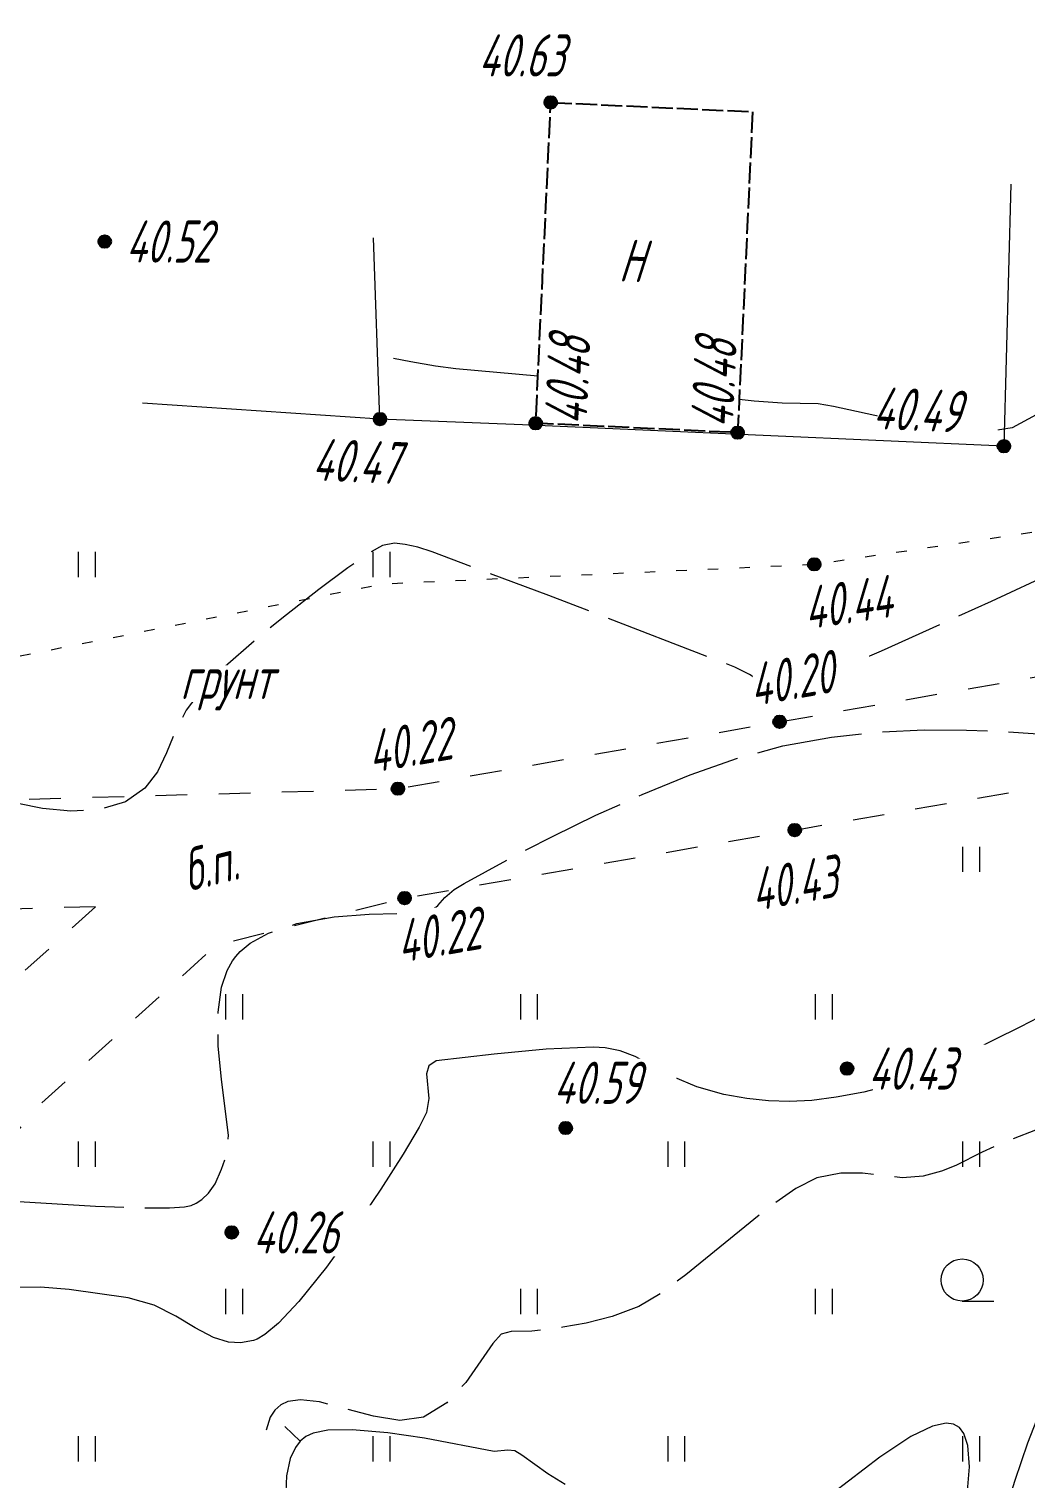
# Model space of a CAD drawing. Extents: x 2208637 to 2213412, y 575334 to 577367.
# Drawn here: x 2211008.13 to 2211031.8, y 576628.09 to 576662.52 of the extents above; entities that cross this region are included whole.
import ezdxf
from ezdxf.enums import TextEntityAlignment as Align

# ---------------------------------------------------------------- set-up
doc = ezdxf.new("R2010")
doc.units = 0
doc.header["$LTSCALE"] = 0.5
for name, pattern in [('2000_16', [1, 1, 0]), ('2000_366_2', [1.5, 0.5, -1]), ('500_189_3_2', [3, 1.5, -1.5]), ('500_329_3', [6, 5, -1])]:
    doc.linetypes.add(name, pattern=pattern)
doc.layers.get('0').update_dxf_attribs({"lineweight": 25})
for name, color, linetype, lineweight in [('ИИ_ГОРИЗОНТАЛИ_ОСН', 32, 'Continuous', 15), ('ИИ_ДОРОГИ_АД', 7, 'Continuous', 25), ('ИИ_ОГРАДЫ', 7, 'Continuous', 25), ('ИИ_ОТМЕТКИ', 7, 'Continuous', 25), ('ИИ_СООРУЖЕНИЯ', 7, 'Continuous', 25), ('ИИ_УГОДЬЯ', 7, 'Continuous', 25)]:
    doc.layers.add(name, color=color, linetype=linetype, lineweight=lineweight)
doc.styles.add('GOST 2.304', font='cs_gost2304.shx', dxfattribs={"width": 0.8, "oblique": 15})
doc.linetypes.add('2000_475_1', pattern='A,3,[1,Topography.shx,S=0.5,R=90,X=0,Y=0],0', length=3)

# ---------------------------------------------------------------- blocks, each defined once
blk = doc.blocks.new('500_329_6')
at = {"color": 0, "linetype": 'Continuous', "lineweight": -2}
blk.add_lwpolyline([(0, 0), (1, 0)], dxfattribs=at)
blk = doc.blocks.new('500_401')
at = {"color": 0, "linetype": 'Continuous', "lineweight": -2}
for points in [[(-0.4, 0), (-0.4, 1.2)], [(0.4, 0), (0.4, 1.2)]]:
    blk.add_lwpolyline(points, dxfattribs=at)
blk = doc.blocks.new('500_379')
at = {"color": 0, "linetype": 'Continuous', "lineweight": -2}
blk.add_lwpolyline([(0, -1), (1.5, -1)], dxfattribs=at)
blk.add_circle((0, 0), 1, dxfattribs=at)
blk = doc.blocks.new('500_330_1')
at = {"linetype": 'Continuous', "lineweight": -2}
h = blk.add_hatch(color=0, dxfattribs=at)
h.dxf.hatch_style = 1
edge = h.paths.add_edge_path()
edge.add_arc((0, 0), 0.3, 0, 360)
at = {"color": 0, "linetype": 'Continuous', "lineweight": -2}
blk.add_circle((0, 0), 0.3, dxfattribs=at)
at = {"color": 0, "linetype": 'Continuous', "lineweight": -2, "style": 'GOST 2.304', "flags": 1}
for tag, p in [('Номер', (-1, -1)), ('Номер_рабочей_станции', (-1, -3.5))]:
    blk.add_attdef(tag, text='', height=2, dxfattribs=at).set_placement(p, align=Align.RIGHT)
at = {"color": 0, "linetype": 'Continuous', "lineweight": -2, "style": 'GOST 2.304'}
blk.add_attdef('Высота', (1, -1), '', height=2, dxfattribs=at)
at = {"color": 0, "linetype": 'Continuous', "lineweight": -2, "style": 'GOST 2.304', "flags": 1}
blk.add_attdef('Код', (0, -3.5), '', height=2, dxfattribs=at)

msp = doc.modelspace()

# ---------------------------------------------------------------- linework, layer by layer
at = {"layer": 'ИИ_ГОРИЗОНТАЛИ_ОСН', "flags": 128}
for points, elevation in [([(2211033.98, 576657.933), (2211033.964, 576657.917), (2211033.837, 576657.703), (2211033.731, 576657.358), (2211033.665, 576656.884), (2211033.631, 576656.435), (2211033.458, 576655.304), (2211033.346, 576655.033), (2211033.165, 576654.706), (2211032.886, 576654.265), (2211032.509, 576653.789), (2211032.037, 576653.358), (2211031.473, 576653.049), (2211030.924, 576652.963), (2211030.205, 576652.994), (2211029.395, 576653.105), (2211028.575, 576653.259), (2211027.227, 576653.55), (2211026.86, 576653.613), (2211026.01, 576653.634), (2211025.344, 576653.679), (2211024.987, 576653.72)], 40.5), ([(2211020.21, 576654.27), (2211018.263, 576654.446), (2211017.78, 576654.511), (2211017.191, 576654.612), (2211016.78, 576654.697)], 40.5), ([(2211032.307, 576639.153), (2211031.668, 576638.822), (2211029.792, 576637.899), (2211029.216, 576637.652), (2211028.612, 576637.442), (2211027.945, 576637.272), (2211027.287, 576637.149), (2211026.71, 576637.076), (2211026.184, 576637.049), (2211025.681, 576637.064), (2211025.172, 576637.12), (2211024.627, 576637.213), (2211023.985, 576637.394), (2211023.423, 576637.639), (2211022.517, 576638.119), (2211022.158, 576638.255), (2211021.803, 576638.32), (2211021.518, 576638.339), (2211020.406, 576638.293), (2211019.172, 576638.177), (2211017.795, 576638.018), (2211017.615, 576637.899), (2211017.562, 576637.706), (2211017.619, 576637.12), (2211017.566, 576636.787), (2211017.388, 576636.441), (2211017.008, 576635.801), (2211016.48, 576634.967), (2211015.856, 576634.039), (2211015.188, 576633.116), (2211014.531, 576632.298), (2211014.047, 576631.786), (2211013.726, 576631.519), (2211013.539, 576631.408), (2211013.454, 576631.375), (2211013.145, 576631.318), (2211012.86, 576631.333), (2211012.504, 576631.442), (2211012.071, 576631.675), (2211011.615, 576631.954), (2211011.098, 576632.214), (2211010.481, 576632.389), (2211009.08, 576632.586), (2211008.395, 576632.637), (2211007.761, 576632.631)], 40.5), ([(2211020.858, 576627.951), (2211020.447, 576628.208), (2211019.829, 576628.654), (2211019.657, 576628.751), (2211019.491, 576628.771), (2211019.173, 576628.739), (2211017.517, 576629.055), (2211016.647, 576629.185), (2211015.802, 576629.255), (2211015.219, 576629.241), (2211014.873, 576629.174), (2211014.699, 576629.097), (2211014.566, 576628.984), (2211014.453, 576628.835), (2211014.329, 576628.571), (2211014.239, 576628.159), (2211014.219, 576627.592)], 41), ([(2211030.396, 576627.617), (2211030.458, 576628.377), (2211030.419, 576628.882), (2211030.321, 576629.169), (2211030.217, 576629.305), (2211030.077, 576629.389), (2211029.902, 576629.412), (2211029.579, 576629.341), (2211029.063, 576629.091), (2211028.33, 576628.603), (2211026.836, 576627.46)], 41)]:
    msp.add_lwpolyline(points, dxfattribs=dict(at, elevation=elevation))
at = {"layer": 'ИИ_ГОРИЗОНТАЛИ_ОСН', "color": 32, "linetype": '500_329_3', "lineweight": 20, "flags": 128}
for points, elevation in [([(2211052.811, 576657.641), (2211052.612, 576657.635), (2211052.278, 576657.6), (2211052.064, 576657.47), (2211051.754, 576657.068), (2211051.617, 576656.823), (2211051.14, 576655.852), (2211050.784, 576655.274), (2211050.34, 576654.734), (2211049.8, 576654.307), (2211049.138, 576654.058), (2211048.242, 576653.893), (2211047.23, 576653.795), (2211046.22, 576653.747), (2211043.957, 576653.724), (2211040.842, 576653.328), (2211039.01, 576653.131), (2211038.557, 576653.114), (2211038.21, 576653.217), (2211037.925, 576653.38), (2211037.67, 576653.503), (2211037.411, 576653.486), (2211037.185, 576653.26), (2211037.035, 576652.905), (2211036.876, 576652.283), (2211036.81, 576651.926), (2211036.762, 576651.779), (2211036.652, 576651.622), (2211036.499, 576651.5), (2211036.307, 576651.395), (2211035.682, 576651.121), (2211030.969, 576648.924), (2211028.356, 576647.742), (2211027.288, 576647.278), (2211026.509, 576646.964), (2211026.119, 576646.847), (2211025.774, 576646.894), (2211025.505, 576647.021), (2211025.235, 576647.19), (2211024.886, 576647.364), (2211020.466, 576649.065), (2211017.695, 576650.101), (2211017.359, 576650.212), (2211017.053, 576650.28), (2211016.802, 576650.308), (2211016.516, 576650.255), (2211016.226, 576650.088), (2211015.696, 576649.72), (2211015.007, 576649.208), (2211014.238, 576648.609), (2211013.469, 576647.981), (2211012.782, 576647.382), (2211012.257, 576646.869), (2211011.859, 576646.342), (2211011.594, 576645.825), (2211011.39, 576645.332), (2211011.174, 576644.881), (2211010.874, 576644.487), (2211010.418, 576644.165), (2211009.803, 576643.979), (2211009.122, 576643.943), (2211008.449, 576644.009), (2211007.856, 576644.126), (2211007.203, 576644.31), (2211007.043, 576644.4), (2211006.336, 576644.939), (2211005.785, 576645.333), (2211005.1, 576645.78), (2211004.316, 576646.231), (2211003.468, 576646.632), (2211002.592, 576646.935), (2211001.687, 576647.108), (2211000.764, 576647.177), (2210999.87, 576647.171), (2210999.057, 576647.121), (2210997.869, 576647.002), (2210997.594, 576646.995), (2210997.327, 576647.072), (2210997.121, 576647.166), (2210996.854, 576647.236), (2210996.25, 576647.311), (2210995.841, 576647.321), (2210995.399, 576647.274), (2210994.952, 576647.141), (2210994.532, 576646.863), (2210993.95, 576646.355), (2210993.279, 576645.71), (2210991.465, 576643.899), (2210991.171, 576643.649), (2210990.914, 576643.516), (2210990.696, 576643.439), (2210990.176, 576643.323), (2210987.876, 576642.889), (2210985.058, 576642.408), (2210983.561, 576642.176), (2210982.135, 576641.981), (2210980.881, 576641.843), (2210979.896, 576641.786), (2210979.279, 576641.832), (2210978.711, 576642.076), (2210978.29, 576642.426), (2210977.595, 576643.238), (2210977.173, 576643.598), (2210976.603, 576643.858), (2210975.896, 576644.033), (2210975.144, 576644.152), (2210974.394, 576644.189), (2210973.694, 576644.114), (2210973.202, 576643.955), (2210972.889, 576643.769), (2210972.712, 576643.61), (2210972.578, 576643.436), (2210972.5, 576643.26), (2210972.461, 576642.972), (2210972.528, 576642.546), (2210972.739, 576641.953), (2210973.014, 576641.303), (2210973.267, 576640.606), (2210973.414, 576639.872), (2210973.37, 576639.11), (2210973.055, 576638.377), (2210972.519, 576637.706), (2210971.208, 576636.46), (2210970.646, 576635.839), (2210970.338, 576635.322), (2210970.226, 576634.915), (2210970.22, 576634.631), (2210970.271, 576634.357), (2210970.363, 576634.103), (2210970.576, 576633.729), (2210970.983, 576633.245), (2210971.66, 576632.666), (2210972.485, 576632.12), (2210973.415, 576631.609), (2210974.409, 576631.138), (2210975.423, 576630.709), (2210976.416, 576630.327), (2210977.422, 576630.016), (2210978.468, 576629.793), (2210979.504, 576629.644), (2210980.479, 576629.558), (2210981.343, 576629.521), (2210982.044, 576629.522), (2210982.655, 576629.562), (2210982.733, 576629.577), (2210982.791, 576629.608), (2210982.845, 576629.662), (2210982.893, 576629.761), (2210982.936, 576629.918), (2210983.037, 576630.132), (2210983.512, 576630.822), (2210983.956, 576631.387), (2210984.514, 576631.98), (2210985.165, 576632.512), (2210985.89, 576632.893), (2210986.591, 576633.016), (2210987.613, 576633.033), (2210988.849, 576632.969), (2210990.192, 576632.848), (2210991.536, 576632.697), (2210994.769, 576632.272), (2210994.815, 576632.328), (2210994.898, 576632.505), (2210995.019, 576632.568), (2210995.466, 576632.742), (2210999.636, 576634.905), (2211000.753, 576635.459), (2211001.724, 576635.917), (2211002.327, 576636.174), (2211002.643, 576636.284), (2211002.776, 576636.31), (2211002.885, 576636.286), (2211002.999, 576636.217), (2211003.13, 576636.063), (2211003.426, 576635.445), (2211003.683, 576635.163), (2211003.988, 576635.015), (2211004.265, 576634.958), (2211007.286, 576634.712), (2211009.701, 576634.561), (2211010.777, 576634.523), (2211011.458, 576634.524), (2211011.82, 576634.548), (2211011.975, 576634.577), (2211012.097, 576634.636), (2211012.229, 576634.724), (2211012.389, 576634.87), (2211012.549, 576635.098), (2211012.699, 576635.441), (2211012.836, 576635.861), (2211012.858, 576636.25), (2211012.696, 576637.574), (2211012.618, 576638.373), (2211012.613, 576639.172), (2211012.698, 576639.765), (2211012.832, 576640.16), (2211012.96, 576640.391), (2211013.037, 576640.495), (2211013.139, 576640.608), (2211013.379, 576640.807), (2211013.812, 576641.048), (2211014.482, 576641.273), (2211015.374, 576641.434), (2211016.205, 576641.499), (2211017.497, 576641.529), (2211017.666, 576641.572), (2211017.834, 576641.703), (2211017.997, 576641.891), (2211018.22, 576642.085), (2211018.459, 576642.227), (2211019.677, 576642.895), (2211020.567, 576643.352), (2211021.584, 576643.846), (2211022.684, 576644.341), (2211023.821, 576644.804), (2211024.95, 576645.199), (2211026.027, 576645.493), (2211027.183, 576645.702), (2211028.307, 576645.823), (2211029.382, 576645.872), (2211030.386, 576645.869), (2211031.302, 576645.831), (2211033.328, 576645.698), (2211033.967, 576645.642), (2211034.947, 576645.454), (2211035.447, 576645.412), (2211036.063, 576645.465), (2211036.606, 576645.596), (2211037.223, 576645.814), (2211037.895, 576646.099), (2211039.321, 576646.785), (2211041.416, 576647.855), (2211043.474, 576649.071), (2211044.163, 576649.432), (2211044.828, 576649.749), (2211046.466, 576650.473), (2211049.473, 576651.751), (2211050.677, 576652.285), (2211051.019, 576652.468), (2211051.416, 576652.754), (2211051.716, 576653.07), (2211052.156, 576653.779), (2211052.426, 576654.123), (2211052.817, 576654.428), (2211053.293, 576654.632), (2211053.374, 576654.648)], 40.25), ([(2211032.563, 576613.876), (2211033.142, 576614.224), (2211033.666, 576614.479), (2211033.808, 576614.675), (2211033.791, 576614.892), (2211033.673, 576615.256), (2211032.979, 576616.909), (2211031.204, 576621.405), (2211031.001, 576621.853), (2211031.055, 576622.062), (2211030.918, 576625.317), (2211030.922, 576625.822), (2211030.962, 576626.096), (2211031.267, 576627.185), (2211031.539, 576628.058), (2211031.839, 576628.941), (2211032.129, 576629.676), (2211032.37, 576630.108), (2211032.733, 576630.4), (2211033.145, 576630.6), (2211033.505, 576630.715), (2211033.709, 576630.752), (2211033.998, 576630.612), (2211034.296, 576630.638), (2211039.377, 576631.257), (2211040.255, 576631.397), (2211040.634, 576631.425), (2211041.099, 576631.364), (2211041.521, 576631.213), (2211042.124, 576630.927), (2211042.833, 576630.553), (2211043.575, 576630.135), (2211044.863, 576629.348), (2211045.262, 576629.07), (2211045.629, 576628.731), (2211045.946, 576628.363), (2211046.375, 576627.822), (2211046.475, 576627.728), (2211046.528, 576627.7), (2211046.585, 576627.706), (2211046.645, 576627.741), (2211046.717, 576627.835), (2211046.892, 576628.282), (2211046.968, 576628.533), (2211047.052, 576628.925), (2211047.144, 576629.1), (2211047.259, 576629.262), (2211047.914, 576630.01), (2211048.223, 576630.42), (2211048.503, 576630.877), (2211049.011, 576631.792), (2211049.32, 576632.405), (2211049.613, 576633.1), (2211049.853, 576633.861), (2211050, 576634.672), (2211050.016, 576635.517), (2211049.922, 576636.389), (2211049.758, 576637.27), (2211049.512, 576638.125), (2211049.173, 576638.921), (2211048.73, 576639.623), (2211048.291, 576640.094), (2211047.91, 576640.383), (2211047.629, 576640.542), (2211047.344, 576640.66), (2211047.054, 576640.726), (2211046.579, 576640.747), (2211045.892, 576640.652), (2211044.992, 576640.384), (2211044.101, 576640.011), (2211043.28, 576639.602), (2211042.09, 576638.941), (2211041.842, 576638.822), (2211041.611, 576638.831), (2211041.422, 576638.869), (2211041.213, 576638.841), (2211041.036, 576638.685), (2211040.482, 576638), (2211040.097, 576637.624), (2211039.636, 576637.328), (2211039.159, 576637.156), (2211038.711, 576637.078), (2211038.273, 576637.064), (2211036.848, 576637.123), (2211036.381, 576637.174), (2211035.659, 576637.295), (2211035.467, 576637.339), (2211035.183, 576637.474), (2211035.027, 576637.506), (2211034.731, 576637.42), (2211034.124, 576637.197), (2211031.181, 576636.037), (2211030.76, 576635.85), (2211030.13, 576635.528), (2211029.793, 576635.393), (2211029.358, 576635.278), (2211028.869, 576635.238), (2211027.916, 576635.345), (2211027.402, 576635.351), (2211026.83, 576635.233), (2211026.33, 576634.982), (2211025.729, 576634.563), (2211023.718, 576632.934), (2211023.112, 576632.482), (2211022.606, 576632.182), (2211021.975, 576631.946), (2211021.356, 576631.787), (2211020.798, 576631.688), (2211020.063, 576631.593), (2211019.575, 576631.589), (2211019.337, 576631.523), (2211019.137, 576631.304), (2211018.497, 576630.378), (2211018.043, 576629.896), (2211017.489, 576629.551), (2211016.933, 576629.474), (2211016.305, 576629.576), (2211015.024, 576629.918), (2211014.57, 576629.967), (2211014.274, 576629.923), (2211014.104, 576629.844), (2211013.961, 576629.718), (2211013.855, 576629.553), (2211013.759, 576629.244)], 40.75)]:
    msp.add_lwpolyline(points, dxfattribs=dict(at, elevation=elevation))
at = {"layer": 'ИИ_ДОРОГИ_АД', "color": 7, "linetype": '500_189_3_2', "lineweight": 20, "flags": 128}
for points in [[(2210984.576, 576648.639), (2210987.262, 576648.135), (2210996.748, 576646.362), (2211001.498, 576645.537), (2211006.974, 576644.2), (2211016.884, 576644.478), (2211025.947, 576646.066), (2211035.457, 576647.732), (2211043.629, 576650.706), (2211050.611, 576654.037), (2211053.112, 576656.041)], [(2211055.501, 576643.341), (2211054.083, 576639.11), (2211051.335, 576630.909), (2211048.27, 576624.781), (2211045.771, 576619.785), (2211043.205, 576614.473), (2211035.326, 576611.56), (2211029.871, 576610.758), (2211025.14, 576611.1), (2211019.261, 576612.885), (2211012.157, 576614.886), (2211002.29, 576616.761), (2210999.023, 576617.472), (2211000.398, 576622.502), (2211002.417, 576628.167), (2211005.211, 576633.231), (2211008.377, 576636.967), (2211012.57, 576640.76), (2211017.042, 576641.88), (2211026.306, 576643.496), (2211036.13, 576645.21), (2211044.635, 576648.306), (2211052.002, 576651.82), (2211053.657, 576653.146)], [(2211009.706, 576641.675), (2211002.029, 576641.46), (2210992.071, 576640.609), (2210981.678, 576638.357)], [(2211009.706, 576641.675), (2211006.505, 576638.78), (2211003.06, 576634.714), (2211000.038, 576629.239), (2210997.916, 576623.282), (2210996.479, 576618.026), (2210993.325, 576618.713)]]:
    msp.add_lwpolyline(points, dxfattribs=at)
at = {"layer": 'ИИ_ОГРАДЫ', "linetype": '2000_475_1', "lineweight": 20, "flags": 128}
for points in [[(2211031.436, 576658.832), (2211031.275, 576652.611), (2211019.841, 576653.12), (2211016.459, 576653.254), (2211010.823, 576653.63)], [(2211016.459, 576653.254), (2211016.307, 576657.557)]]:
    msp.add_lwpolyline(points, dxfattribs=at)
at = {"layer": 'ИИ_СООРУЖЕНИЯ', "linetype": '2000_16', "flags": 128}
msp.add_lwpolyline([(2211020.513, 576660.774), (2211025.306, 576660.551), (2211024.951, 576652.932), (2211020.158, 576653.155)], close=True, dxfattribs=at)
at = {"layer": 'ИИ_УГОДЬЯ', "linetype": '2000_366_2', "lineweight": 20, "flags": 128}
msp.add_lwpolyline([(2210996.748, 576646.362), (2211006.178, 576647.286), (2211016.533, 576649.343), (2211026.771, 576649.805), (2211037.215, 576651.347), (2211044.071, 576653.575), (2211053.281, 576658.304)], dxfattribs=at)

# ---------------------------------------------------------------- block references
at = {"layer": 'ИИ_ГОРИЗОНТАЛИ_ОСН', "xscale": 0.4999999999999999, "yscale": 0.4999999999999999, "zscale": 0.4999999999999999, "rotation": 136.4981820226204}
msp.add_blockref('500_329_6', (2211014.566, 576628.984, 41), dxfattribs=at)
at = {"layer": 'ИИ_УГОДЬЯ', "lineweight": 20, "xscale": 0.5, "yscale": 0.5, "zscale": 0.5}
for name, p in [('500_401', (2211009.5, 576649.5)), ('500_401', (2211016.5, 576649.5)), ('500_401', (2211030.5, 576642.5)), ('500_401', (2211013, 576639)), ('500_401', (2211020, 576639)), ('500_401', (2211027, 576639)), ('500_401', (2211009.5, 576635.5)), ('500_401', (2211016.5, 576635.5)), ('500_401', (2211023.5, 576635.5)), ('500_401', (2211030.5, 576635.5)), ('500_379', (2211030.281, 576632.81)), ('500_401', (2211013, 576632)), ('500_401', (2211020, 576632)), ('500_401', (2211027, 576632)), ('500_401', (2211009.5, 576628.5)), ('500_401', (2211016.5, 576628.5)), ('500_401', (2211023.5, 576628.5)), ('500_401', (2211030.5, 576628.5))]:
    msp.add_blockref(name, p, dxfattribs=at)

# ---------------------------------------------------------------- wipeouts: each hides what was drawn before it
at = {"lineweight": 0}
msp.add_wipeout([(2211018.912, 576661.32), (2211021.713, 576661.32), (2211021.713, 576662.518), (2211018.912, 576662.518)], dxfattribs=at).dxf.layer = 'ИИ_ОТМЕТКИ'

# ---------------------------------------------------------------- next in the draw order: block references
at = {"layer": 'ИИ_ОТМЕТКИ'}
ref = msp.add_blockref('500_330_1', (2211020.513, 576660.774, 40.634), dxfattribs=dict(at, xscale=0.5, yscale=0.5, zscale=0.5))
ref.add_attrib('Высота', '40.63', (2211018.795, 576661.39), dxfattribs={"layer": '0', "color": 0, "linetype": 'Continuous', "lineweight": -2, "height": 1, "style": 'GOST 2.304', "oblique": 15, "width": 0.8})

# ---------------------------------------------------------------- next in the draw order: wipeouts: each hides what was drawn before it
at = {"lineweight": 0}
for points, layer in [([(2211011.794, 576646.539), (2211014.951, 576646.539), (2211014.951, 576647.41), (2211011.794, 576647.41)], 'ИИ_ДОРОГИ_АД'), ([(2211011.972, 576641.973), (2211013.472, 576642.349), (2211013.196, 576643.454), (2211011.695, 576643.079)], 'ИИ_ДОРОГИ_АД'), ([(2211010.54, 576656.901), (2211013.364, 576656.901), (2211013.364, 576658.119), (2211010.54, 576658.119)], 'ИИ_ОТМЕТКИ'), ([(2211021.439, 576653.212), (2211021.572, 576656.07), (2211020.434, 576656.123), (2211020.3, 576653.265)], 'ИИ_ОТМЕТКИ'), ([(2211024.914, 576653.145), (2211025.047, 576656.002), (2211023.908, 576656.056), (2211023.775, 576653.198)], 'ИИ_ОТМЕТКИ'), ([(2211028.259, 576652.947), (2211031.117, 576652.819), (2211031.168, 576653.958), (2211028.309, 576654.085)], 'ИИ_ОТМЕТКИ'), ([(2211014.948, 576651.725), (2211017.826, 576651.596), (2211017.877, 576652.735), (2211014.999, 576652.863)], 'ИИ_ОТМЕТКИ'), ([(2211025.445, 576646.384), (2211028.204, 576646.867), (2211027.994, 576648.066), (2211025.235, 576647.583)], 'ИИ_ОТМЕТКИ'), ([(2211016.382, 576644.796), (2211019.164, 576645.283), (2211018.954, 576646.482), (2211016.172, 576645.995)], 'ИИ_ОТМЕТКИ'), ([(2211025.478, 576641.518), (2211028.296, 576642.01), (2211028.1, 576643.133), (2211025.282, 576642.641)], 'ИИ_ОТМЕТКИ'), ([(2211017.067, 576640.291), (2211019.85, 576640.776), (2211019.64, 576641.975), (2211016.858, 576641.49)], 'ИИ_ОТМЕТКИ'), ([(2211028.167, 576637.26), (2211031.028, 576637.26), (2211031.028, 576638.4), (2211028.167, 576638.4)], 'ИИ_ОТМЕТКИ'), ([(2211020.694, 576636.924), (2211023.495, 576636.924), (2211023.495, 576638.064), (2211020.694, 576638.064)], 'ИИ_ОТМЕТКИ'), ([(2211013.557, 576633.37), (2211016.278, 576633.37), (2211016.278, 576634.587), (2211013.557, 576634.587)], 'ИИ_ОТМЕТКИ'), ([(2211022.168, 576656.458), (2211023.015, 576656.419), (2211023.068, 576657.557), (2211022.221, 576657.597)], 'ИИ_СООРУЖЕНИЯ')]:
    msp.add_wipeout(points, dxfattribs=at).dxf.layer = layer

# ---------------------------------------------------------------- next in the draw order: block references
at = {"layer": 'ИИ_ОТМЕТКИ'}
ref = msp.add_blockref('500_330_1', (2211009.923, 576657.471, 40.515), dxfattribs=dict(at, xscale=0.5, yscale=0.5, zscale=0.5))
ref.add_attrib('Высота', '40.52', (2211010.423, 576656.971), dxfattribs={"layer": '0', "color": 0, "linetype": 'Continuous', "lineweight": -2, "height": 1, "style": 'GOST 2.304', "oblique": 15, "width": 0.8})
ref = msp.add_blockref('500_330_1', (2211020.158, 576653.155, 40.477), dxfattribs=dict(at, xscale=0.4999999999999997, yscale=0.4999999999999997, zscale=0.4999999999999997, rotation=87.33274088169264))
ref.add_attrib('Высота', '40.48', (2211021.364, 576653.099), dxfattribs={"layer": '0', "color": 0, "linetype": 'Continuous', "lineweight": -2, "height": 1, "rotation": 87.3327, "style": 'GOST 2.304', "oblique": 15, "width": 0.8})
ref = msp.add_blockref('500_330_1', (2211024.951, 576652.932, 40.484), dxfattribs=dict(at, xscale=0.4999999999999997, yscale=0.4999999999999997, zscale=0.4999999999999997, rotation=87.33274088169264))
ref.add_attrib('Высота', '40.48', (2211024.838, 576653.031, 40.484), dxfattribs={"layer": '0', "color": 0, "linetype": 'Continuous', "lineweight": -2, "height": 1, "rotation": 87.3327, "style": 'GOST 2.304', "oblique": 15, "width": 0.8})
ref = msp.add_blockref('500_330_1', (2211031.275, 576652.611, 40.492), dxfattribs=dict(at, xscale=0.5, yscale=0.5, zscale=0.5, rotation=357.4487455043974))
ref.add_attrib('Высота', '40.49', (2211028.145, 576653.022), dxfattribs={"layer": '0', "color": 0, "linetype": 'Continuous', "lineweight": -2, "height": 1, "rotation": 357.4487, "style": 'GOST 2.304', "oblique": 15, "width": 0.8})
ref = msp.add_blockref('500_330_1', (2211016.459, 576653.254, 40.47), dxfattribs=dict(at, xscale=0.5, yscale=0.5, zscale=0.5, rotation=357.4487455043974))
ref.add_attrib('Высота', '40.47', (2211014.834, 576651.8), dxfattribs={"layer": '0', "color": 0, "linetype": 'Continuous', "lineweight": -2, "height": 1, "rotation": 357.4487, "style": 'GOST 2.304', "oblique": 15, "width": 0.8})
ref = msp.add_blockref('500_330_1', (2211025.947, 576646.066, 40.199), dxfattribs=dict(at, xscale=0.5, yscale=0.5, zscale=0.5, rotation=9.938995280571495))
ref.add_attrib('Высота', '40.20', (2211025.318, 576646.433), dxfattribs={"layer": '0', "color": 0, "linetype": 'Continuous', "lineweight": -2, "height": 1, "rotation": 9.939, "style": 'GOST 2.304', "oblique": 15, "width": 0.8})
ref = msp.add_blockref('500_330_1', (2211016.884, 576644.478, 40.224), dxfattribs=dict(at, xscale=0.5, yscale=0.5, zscale=0.5, rotation=9.938995280571495))
ref.add_attrib('Высота', '40.22', (2211016.254, 576644.844), dxfattribs={"layer": '0', "color": 0, "linetype": 'Continuous', "lineweight": -2, "height": 1, "rotation": 9.939, "style": 'GOST 2.304', "oblique": 15, "width": 0.8})
ref = msp.add_blockref('500_330_1', (2211026.306, 576643.496, 40.427), dxfattribs=dict(at, xscale=0.5, yscale=0.5, zscale=0.5, rotation=9.897714657328363))
ref.add_attrib('Высота', '40.43', (2211025.351, 576641.567), dxfattribs={"layer": '0', "color": 0, "linetype": 'Continuous', "lineweight": -2, "height": 1, "rotation": 9.8977, "style": 'GOST 2.304', "oblique": 15, "width": 0.8})
ref = msp.add_blockref('500_330_1', (2211017.042, 576641.88, 40.224), dxfattribs=dict(at, xscale=0.5, yscale=0.5, zscale=0.5, rotation=9.897714657328363))
ref.add_attrib('Высота', '40.22', (2211016.94, 576640.339), dxfattribs={"layer": '0', "color": 0, "linetype": 'Continuous', "lineweight": -2, "height": 1, "rotation": 9.8977, "style": 'GOST 2.304', "oblique": 15, "width": 0.8})
ref = msp.add_blockref('500_330_1', (2211027.55, 576637.83, 40.43), dxfattribs=dict(at, xscale=0.5, yscale=0.5, zscale=0.5))
ref.add_attrib('Высота', '40.43', (2211028.05, 576637.33, 40.43), dxfattribs={"layer": '0', "color": 0, "linetype": 'Continuous', "lineweight": -2, "height": 1, "style": 'GOST 2.304', "oblique": 15, "width": 0.8})
ref = msp.add_blockref('500_330_1', (2211020.87, 576636.42, 40.59), dxfattribs=dict(at, xscale=0.5, yscale=0.5, zscale=0.5))
ref.add_attrib('Высота', '40.59', (2211020.577, 576636.994), dxfattribs={"layer": '0', "color": 0, "linetype": 'Continuous', "lineweight": -2, "height": 1, "style": 'GOST 2.304', "oblique": 15, "width": 0.8})
ref = msp.add_blockref('500_330_1', (2211012.94, 576633.94, 40.26), dxfattribs=dict(at, xscale=0.5, yscale=0.5, zscale=0.5))
ref.add_attrib('Высота', '40.26', (2211013.44, 576633.44, 40.26), dxfattribs={"layer": '0', "color": 0, "linetype": 'Continuous', "lineweight": -2, "height": 1, "style": 'GOST 2.304', "oblique": 15, "width": 0.8})

# ---------------------------------------------------------------- next in the draw order: texts
at = {"layer": 'ИИ_ДОРОГИ_АД', "ltscale": 0.5, "style": 'GOST 2.304', "oblique": 15, "width": 0.8}
msp.add_text('грунт', height=1, dxfattribs=at).set_placement((2211011.721, 576646.609, -88.25))
msp.add_text('б.п.', height=1, rotation=14.0569, dxfattribs=at).set_placement((2211011.9, 576642.027, -88.25))
at = {"layer": 'ИИ_СООРУЖЕНИЯ', "ltscale": 0.5, "style": 'GOST 2.304', "oblique": 15, "width": 0.8}
msp.add_text('Н', height=1, rotation=357.3327, dxfattribs=at).set_placement((2211022.121, 576656.53, -88.25))

# ---------------------------------------------------------------- next in the draw order: wipeouts: each hides what was drawn before it
at = {"lineweight": 0}
msp.add_wipeout([(2211026.719, 576648.205), (2211029.41, 576648.602), (2211029.243, 576649.73), (2211026.552, 576649.333)], dxfattribs=at).dxf.layer = 'ИИ_ОТМЕТКИ'

# ---------------------------------------------------------------- next in the draw order: block references
at = {"layer": 'ИИ_ОТМЕТКИ'}
ref = msp.add_blockref('500_330_1', (2211026.771, 576649.805, 40.443), dxfattribs=dict(at, xscale=0.5, yscale=0.5, zscale=0.5, rotation=8.398281599564502))
ref.add_attrib('Высота', '40.44', (2211026.593, 576648.257), dxfattribs={"layer": '0', "color": 0, "linetype": 'Continuous', "lineweight": -2, "height": 1, "rotation": 8.3983, "style": 'GOST 2.304', "oblique": 15, "width": 0.8})

doc.saveas('drawing.dxf')
